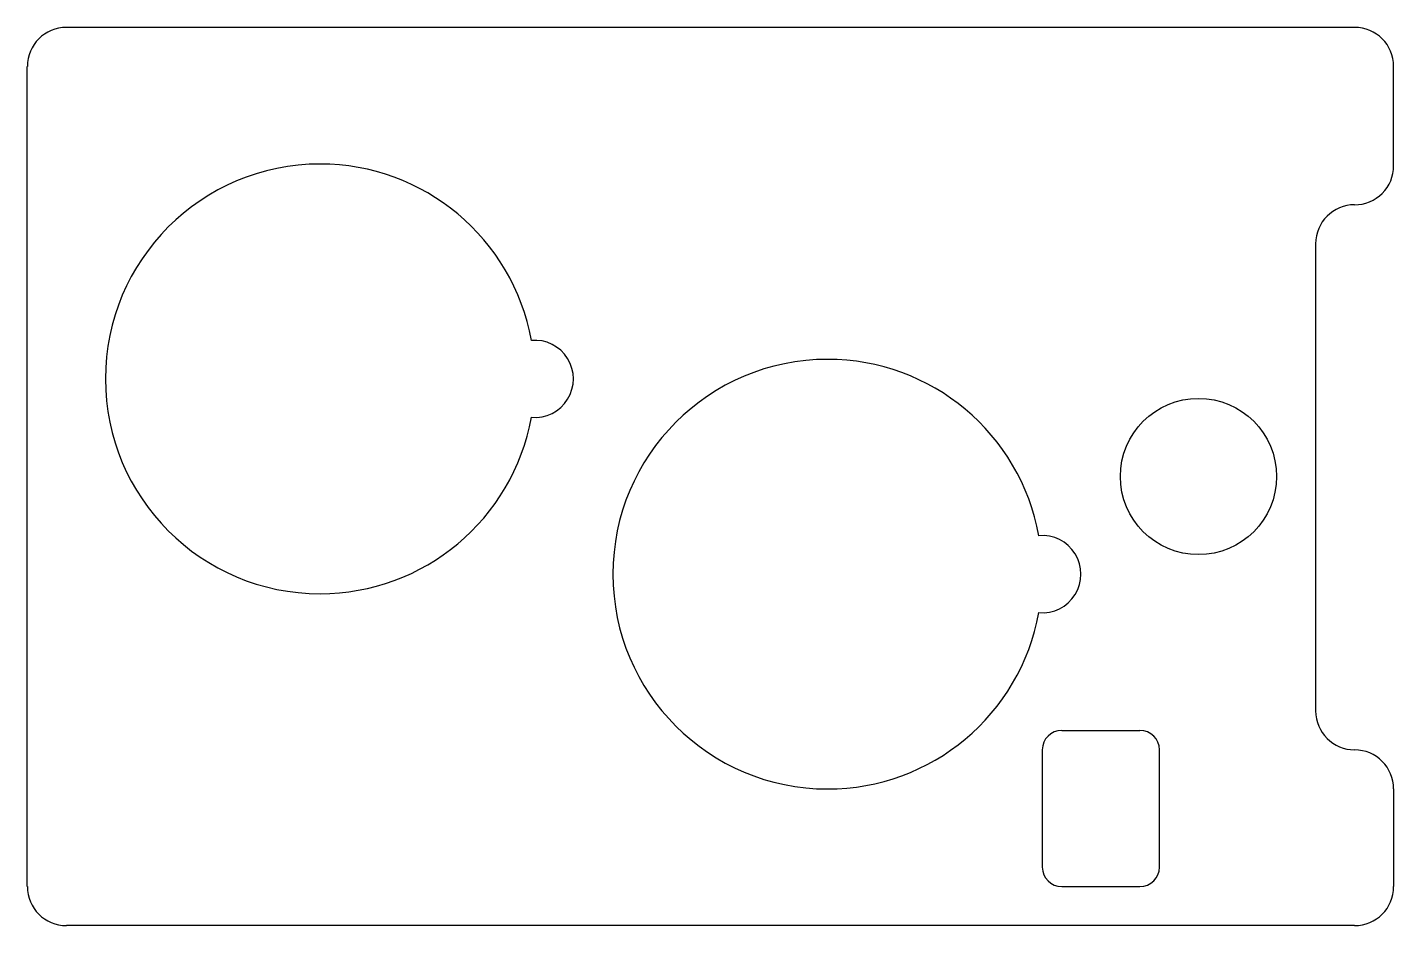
# Model space of a CAD drawing. Extents: x 5.12 to 7.87, y -4.84 to -3.03.
import ezdxf

# ---------------------------------------------------------------- set-up
doc = ezdxf.new("R2010")
doc.units = 0
doc.header["$MEASUREMENT"] = 0
doc.layers.add('BLACK', color=7, linetype='CONTINUOUS')

msp = doc.modelspace()

# ---------------------------------------------------------------- linework, layer by layer
at = {"layer": 'BLACK', "linetype": 'CONTINUOUS'}
for p, q in [((7.7953, -3.0315), (5.1969, -3.0315)), ((5.1181, -4.7638), (5.1181, -3.1102)), ((7.874, -3.3105), (7.874, -3.1102)), ((7.7165, -3.4679), (7.7165, -4.4094)), ((7.2047, -4.4488), (7.3622, -4.4488)), ((7.1654, -4.7244), (7.1654, -4.4882)), ((7.4016, -4.7244), (7.4016, -4.4882)), ((7.874, -4.5669), (7.874, -4.7638)), ((7.2047, -4.7638), (7.3622, -4.7638)), ((7.7953, -4.8425), (5.1969, -4.8425))]:
    msp.add_line(p, q, dxfattribs=at)
at = {"layer": 'BLACK'}
msp.add_circle((7.4803, -3.937), 0.1575, dxfattribs=at)
for centre, radius, start, end in [((5.1969, -3.1102), 0.0787, 90, 180), ((7.7953, -3.1102), 0.0787, 0, 90), ((5.7087, -3.7402), 0.4331, -270, -90), ((5.7087, -3.7402), 0.4331, 10.3048, 90), ((7.7953, -3.3105), 0.0787, -90, 0.0004), ((7.7953, -3.4679), 0.0787, 90, 179.9996), ((6.1417, -3.7402), 0.0778, -95.1524, 95.1524), ((6.7323, -4.1339), 0.4331, -270, -90), ((6.7323, -4.1339), 0.4331, 10.3048, 90), ((5.7087, -3.7402), 0.4331, -90, -10.3048), ((7.1654, -4.1339), 0.0778, -95.1524, 95.1524), ((6.7323, -4.1339), 0.4331, -90, -10.3048), ((7.7953, -4.4094), 0.0787, -180, -90), ((7.2047, -4.4882), 0.0394, 90, 180), ((7.3622, -4.4882), 0.0394, 0, 90), ((7.7953, -4.5669), 0.0787, 0, 90), ((7.2047, -4.7244), 0.0394, -180, -90), ((7.3622, -4.7244), 0.0394, -90, 0), ((5.1969, -4.7638), 0.0787, -180, -90), ((7.7953, -4.7638), 0.0787, -90, 0)]:
    msp.add_arc(centre, radius, start, end, dxfattribs=at)

doc.saveas('drawing.dxf')
